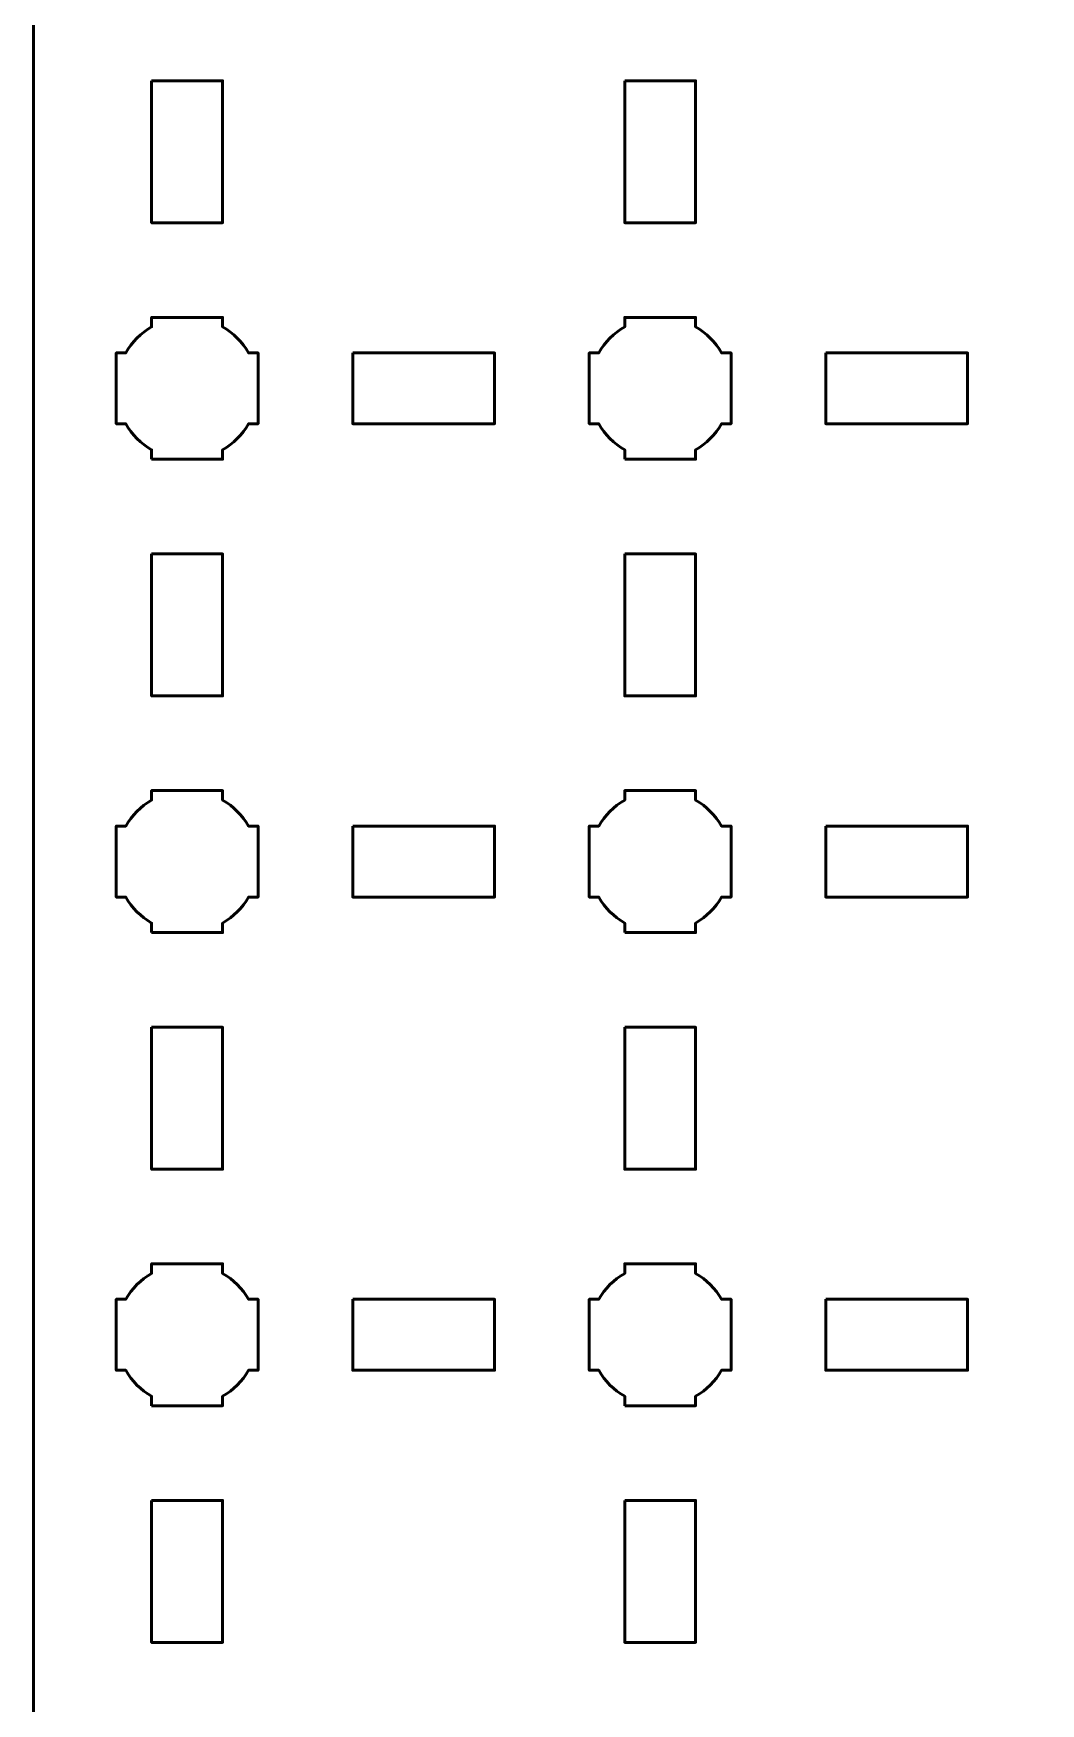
# Model space of a CAD drawing. Header units: centimetres. Extents: x -17.7 to 17.7, y -13.7 to 13.7.
# Drawn here: x -17.65 to -13.39, y -6.56 to 0.5 of the extents above; entities that cross this region are included whole.
import ezdxf

# ---------------------------------------------------------------- set-up
doc = ezdxf.new("R2010")
doc.units = ezdxf.units.CM
doc.header["$MEASUREMENT"] = 0
doc.layers.add('Layer 1', color=7, linetype='Continuous')

msp = doc.modelspace()

# ---------------------------------------------------------------- linework, layer by layer
at = {"layer": 'Layer 1', "lineweight": 53}
for points, knots in [([(-17.14996, 13.65001), (-17.14996, 13.65001), (17.14996, 13.65001), (17.14996, 13.65001), (17.14996, 13.65001), (17.42692, 13.65001), (17.65006, 13.42692), (17.65006, 13.14992), (17.65006, 13.14992), (17.65006, 13.14992), (17.65006, -13.15006), (17.65006, -13.15006), (17.65006, -13.15006), (17.65006, -13.42706), (17.42692, -13.65001), (17.14996, -13.65001), (17.14996, -13.65001), (17.14996, -13.65001), (-17.14996, -13.65001), (-17.14996, -13.65001), (-17.14996, -13.65001), (-17.42696, -13.65001), (-17.65005, -13.42706), (-17.65005, -13.15006), (-17.65005, -13.15006), (-17.65005, -13.15006), (-17.65005, 13.14992), (-17.65005, 13.14992), (-17.65005, 13.14992), (-17.65005, 13.42692), (-17.42696, 13.65001), (-17.14996, 13.65001)], [0, 0, 0, 0, 0.125, 0.125, 0.125, 0.125, 0.25, 0.25, 0.25, 0.25, 0.375, 0.375, 0.375, 0.375, 0.5, 0.5, 0.5, 0.5, 0.625, 0.625, 0.625, 0.625, 0.75, 0.75, 0.75, 0.75, 0.875, 0.875, 0.875, 0.875, 1, 1, 1, 1]), ([(-17.14996, 0.29998), (-17.14996, 0.29998), (-16.84995, 0.29998), (-16.84995, 0.29998), (-16.84995, 0.29998), (-16.84995, 0.29998), (-16.84995, -0.30002), (-16.84995, -0.30002), (-16.84995, -0.30002), (-16.84995, -0.30002), (-17.14996, -0.30002), (-17.14996, -0.30002), (-17.14996, -0.30002), (-17.14996, -0.30002), (-17.14996, 0.29998), (-17.14996, 0.29998)], [0, 0, 0, 0, 0.25, 0.25, 0.25, 0.25, 0.5, 0.5, 0.5, 0.5, 0.75, 0.75, 0.75, 0.75, 1, 1, 1, 1]), ([(-15.15002, 0.29998), (-15.15002, 0.29998), (-14.85002, 0.29998), (-14.85002, 0.29998), (-14.85002, 0.29998), (-14.85002, 0.29998), (-14.85002, -0.30002), (-14.85002, -0.30002), (-14.85002, -0.30002), (-14.85002, -0.30002), (-15.15002, -0.30002), (-15.15002, -0.30002), (-15.15002, -0.30002), (-15.15002, -0.30002), (-15.15002, 0.29998), (-15.15002, 0.29998)], [0, 0, 0, 0, 0.25, 0.25, 0.25, 0.25, 0.5, 0.5, 0.5, 0.5, 0.75, 0.75, 0.75, 0.75, 1, 1, 1, 1]), ([(-17.14996, -1.30004), (-17.14996, -1.30004), (-17.14996, -1.25982), (-17.14996, -1.25982), (-17.14996, -1.25982), (-17.19557, -1.23347), (-17.23349, -1.19558), (-17.25981, -1.14997), (-17.25981, -1.14997), (-17.25981, -1.14997), (-17.30003, -1.14997), (-17.30003, -1.14997), (-17.30003, -1.14997), (-17.30003, -1.14997), (-17.30003, -1.00004), (-17.30003, -1.00004), (-17.30003, -1.00004), (-17.30003, -1.00004), (-17.30003, -0.84997), (-17.30003, -0.84997), (-17.30003, -0.84997), (-17.30003, -0.84997), (-17.25981, -0.84997), (-17.25981, -0.84997), (-17.25981, -0.84997), (-17.23349, -0.80449), (-17.19557, -0.76646), (-17.14996, -0.74015), (-17.14996, -0.74015), (-17.14996, -0.74015), (-17.14996, -0.70003), (-17.14996, -0.70003), (-17.14996, -0.70003), (-17.14996, -0.70003), (-17.00003, -0.70003), (-17.00003, -0.70003), (-17.00003, -0.70003), (-17.00003, -0.70003), (-16.84995, -0.70003), (-16.84995, -0.70003), (-16.84995, -0.70003), (-16.84995, -0.70003), (-16.84995, -0.74015), (-16.84995, -0.74015), (-16.84995, -0.74015), (-16.80448, -0.76646), (-16.76645, -0.80449), (-16.74013, -0.84997), (-16.74013, -0.84997), (-16.74013, -0.84997), (-16.70002, -0.84997), (-16.70002, -0.84997), (-16.70002, -0.84997), (-16.70002, -0.84997), (-16.70002, -1.00004), (-16.70002, -1.00004), (-16.70002, -1.00004), (-16.70002, -1.00004), (-16.70002, -1.14997), (-16.70002, -1.14997), (-16.70002, -1.14997), (-16.70002, -1.14997), (-16.74013, -1.14997), (-16.74013, -1.14997), (-16.74013, -1.14997), (-16.76645, -1.19558), (-16.80448, -1.23347), (-16.84995, -1.25982), (-16.84995, -1.25982), (-16.84995, -1.25982), (-16.84995, -1.30004), (-16.84995, -1.30004), (-16.84995, -1.30004), (-16.84995, -1.30004), (-17.00003, -1.30004), (-17.00003, -1.30004), (-17.00003, -1.30004), (-17.00003, -1.30004), (-17.14996, -1.30004), (-17.14996, -1.30004)], [0, 0, 0, 0, 0.05, 0.05, 0.05, 0.05, 0.1, 0.1, 0.1, 0.1, 0.15, 0.15, 0.15, 0.15, 0.2, 0.2, 0.2, 0.2, 0.25, 0.25, 0.25, 0.25, 0.3, 0.3, 0.3, 0.3, 0.35, 0.35, 0.35, 0.35, 0.4, 0.4, 0.4, 0.4, 0.45, 0.45, 0.45, 0.45, 0.5, 0.5, 0.5, 0.5, 0.55, 0.55, 0.55, 0.55, 0.6, 0.6, 0.6, 0.6, 0.65, 0.65, 0.65, 0.65, 0.7, 0.7, 0.7, 0.7, 0.75, 0.75, 0.75, 0.75, 0.8, 0.8, 0.8, 0.8, 0.85, 0.85, 0.85, 0.85, 0.9, 0.9, 0.9, 0.9, 0.95, 0.95, 0.95, 0.95, 1, 1, 1, 1]), ([(-15.15002, -1.30004), (-15.15002, -1.30004), (-15.15002, -1.25982), (-15.15002, -1.25982), (-15.15002, -1.25982), (-15.1955, -1.23347), (-15.23353, -1.19558), (-15.25984, -1.14997), (-15.25984, -1.14997), (-15.25984, -1.14997), (-15.29995, -1.14997), (-15.29995, -1.14997), (-15.29995, -1.14997), (-15.29995, -1.14997), (-15.29995, -1.00004), (-15.29995, -1.00004), (-15.29995, -1.00004), (-15.29995, -1.00004), (-15.29995, -0.84997), (-15.29995, -0.84997), (-15.29995, -0.84997), (-15.29995, -0.84997), (-15.25984, -0.84997), (-15.25984, -0.84997), (-15.25984, -0.84997), (-15.23353, -0.80449), (-15.1955, -0.76646), (-15.15002, -0.74015), (-15.15002, -0.74015), (-15.15002, -0.74015), (-15.15002, -0.70003), (-15.15002, -0.70003), (-15.15002, -0.70003), (-15.15002, -0.70003), (-14.99995, -0.70003), (-14.99995, -0.70003), (-14.99995, -0.70003), (-14.99995, -0.70003), (-14.85002, -0.70003), (-14.85002, -0.70003), (-14.85002, -0.70003), (-14.85002, -0.70003), (-14.85002, -0.74015), (-14.85002, -0.74015), (-14.85002, -0.74015), (-14.80455, -0.76646), (-14.76652, -0.80449), (-14.7402, -0.84997), (-14.7402, -0.84997), (-14.7402, -0.84997), (-14.69995, -0.84997), (-14.69995, -0.84997), (-14.69995, -0.84997), (-14.69995, -0.84997), (-14.69995, -1.00004), (-14.69995, -1.00004), (-14.69995, -1.00004), (-14.69995, -1.00004), (-14.69995, -1.14997), (-14.69995, -1.14997), (-14.69995, -1.14997), (-14.69995, -1.14997), (-14.7402, -1.14997), (-14.7402, -1.14997), (-14.7402, -1.14997), (-14.76652, -1.19558), (-14.80455, -1.23347), (-14.85002, -1.25982), (-14.85002, -1.25982), (-14.85002, -1.25982), (-14.85002, -1.30004), (-14.85002, -1.30004), (-14.85002, -1.30004), (-14.85002, -1.30004), (-14.99995, -1.30004), (-14.99995, -1.30004), (-14.99995, -1.30004), (-14.99995, -1.30004), (-15.15002, -1.30004), (-15.15002, -1.30004)], [0, 0, 0, 0, 0.05, 0.05, 0.05, 0.05, 0.1, 0.1, 0.1, 0.1, 0.15, 0.15, 0.15, 0.15, 0.2, 0.2, 0.2, 0.2, 0.25, 0.25, 0.25, 0.25, 0.3, 0.3, 0.3, 0.3, 0.35, 0.35, 0.35, 0.35, 0.4, 0.4, 0.4, 0.4, 0.45, 0.45, 0.45, 0.45, 0.5, 0.5, 0.5, 0.5, 0.55, 0.55, 0.55, 0.55, 0.6, 0.6, 0.6, 0.6, 0.65, 0.65, 0.65, 0.65, 0.7, 0.7, 0.7, 0.7, 0.75, 0.75, 0.75, 0.75, 0.8, 0.8, 0.8, 0.8, 0.85, 0.85, 0.85, 0.85, 0.9, 0.9, 0.9, 0.9, 0.95, 0.95, 0.95, 0.95, 1, 1, 1, 1]), ([(-16.30001, -0.84997), (-16.30001, -0.84997), (-15.7, -0.84997), (-15.7, -0.84997), (-15.7, -0.84997), (-15.7, -0.84997), (-15.7, -1.14997), (-15.7, -1.14997), (-15.7, -1.14997), (-15.7, -1.14997), (-16.30001, -1.14997), (-16.30001, -1.14997), (-16.30001, -1.14997), (-16.30001, -1.14997), (-16.30001, -0.84997), (-16.30001, -0.84997)], [0, 0, 0, 0, 0.25, 0.25, 0.25, 0.25, 0.5, 0.5, 0.5, 0.5, 0.75, 0.75, 0.75, 0.75, 1, 1, 1, 1]), ([(-14.30004, -0.84997), (-14.30004, -0.84997), (-13.70004, -0.84997), (-13.70004, -0.84997), (-13.70004, -0.84997), (-13.70004, -0.84997), (-13.70004, -1.14997), (-13.70004, -1.14997), (-13.70004, -1.14997), (-13.70004, -1.14997), (-14.30004, -1.14997), (-14.30004, -1.14997), (-14.30004, -1.14997), (-14.30004, -1.14997), (-14.30004, -0.84997), (-14.30004, -0.84997)], [0, 0, 0, 0, 0.25, 0.25, 0.25, 0.25, 0.5, 0.5, 0.5, 0.5, 0.75, 0.75, 0.75, 0.75, 1, 1, 1, 1]), ([(-17.14996, -1.70009), (-17.14996, -1.70009), (-16.84995, -1.70009), (-16.84995, -1.70009), (-16.84995, -1.70009), (-16.84995, -1.70009), (-16.84995, -2.30009), (-16.84995, -2.30009), (-16.84995, -2.30009), (-16.84995, -2.30009), (-17.14996, -2.30009), (-17.14996, -2.30009), (-17.14996, -2.30009), (-17.14996, -2.30009), (-17.14996, -1.70009), (-17.14996, -1.70009)], [0, 0, 0, 0, 0.25, 0.25, 0.25, 0.25, 0.5, 0.5, 0.5, 0.5, 0.75, 0.75, 0.75, 0.75, 1, 1, 1, 1]), ([(-15.15002, -1.70009), (-15.15002, -1.70009), (-14.85002, -1.70009), (-14.85002, -1.70009), (-14.85002, -1.70009), (-14.85002, -1.70009), (-14.85002, -2.30009), (-14.85002, -2.30009), (-14.85002, -2.30009), (-14.85002, -2.30009), (-15.15002, -2.30009), (-15.15002, -2.30009), (-15.15002, -2.30009), (-15.15002, -2.30009), (-15.15002, -1.70009), (-15.15002, -1.70009)], [0, 0, 0, 0, 0.25, 0.25, 0.25, 0.25, 0.5, 0.5, 0.5, 0.5, 0.75, 0.75, 0.75, 0.75, 1, 1, 1, 1]), ([(-17.14996, -3.30001), (-17.14996, -3.30001), (-17.14996, -3.2599), (-17.14996, -3.2599), (-17.14996, -3.2599), (-17.19557, -3.23344), (-17.23349, -3.19555), (-17.25981, -3.15008), (-17.25981, -3.15008), (-17.25981, -3.15008), (-17.30003, -3.15008), (-17.30003, -3.15008), (-17.30003, -3.15008), (-17.30003, -3.15008), (-17.30003, -3), (-17.30003, -3), (-17.30003, -3), (-17.30003, -3), (-17.30003, -2.85007), (-17.30003, -2.85007), (-17.30003, -2.85007), (-17.30003, -2.85007), (-17.25981, -2.85007), (-17.25981, -2.85007), (-17.25981, -2.85007), (-17.23349, -2.80446), (-17.19557, -2.76654), (-17.14996, -2.74008), (-17.14996, -2.74008), (-17.14996, -2.74008), (-17.14996, -2.7), (-17.14996, -2.7), (-17.14996, -2.7), (-17.14996, -2.7), (-17.00003, -2.7), (-17.00003, -2.7), (-17.00003, -2.7), (-17.00003, -2.7), (-16.84995, -2.7), (-16.84995, -2.7), (-16.84995, -2.7), (-16.84995, -2.7), (-16.84995, -2.74008), (-16.84995, -2.74008), (-16.84995, -2.74008), (-16.80448, -2.76654), (-16.76645, -2.80446), (-16.74013, -2.85007), (-16.74013, -2.85007), (-16.74013, -2.85007), (-16.70002, -2.85007), (-16.70002, -2.85007), (-16.70002, -2.85007), (-16.70002, -2.85007), (-16.70002, -3), (-16.70002, -3), (-16.70002, -3), (-16.70002, -3), (-16.70002, -3.15008), (-16.70002, -3.15008), (-16.70002, -3.15008), (-16.70002, -3.15008), (-16.74013, -3.15008), (-16.74013, -3.15008), (-16.74013, -3.15008), (-16.76645, -3.19555), (-16.80448, -3.23344), (-16.84995, -3.2599), (-16.84995, -3.2599), (-16.84995, -3.2599), (-16.84995, -3.30001), (-16.84995, -3.30001), (-16.84995, -3.30001), (-16.84995, -3.30001), (-17.00003, -3.30001), (-17.00003, -3.30001), (-17.00003, -3.30001), (-17.00003, -3.30001), (-17.14996, -3.30001), (-17.14996, -3.30001)], [0, 0, 0, 0, 0.05, 0.05, 0.05, 0.05, 0.1, 0.1, 0.1, 0.1, 0.15, 0.15, 0.15, 0.15, 0.2, 0.2, 0.2, 0.2, 0.25, 0.25, 0.25, 0.25, 0.3, 0.3, 0.3, 0.3, 0.35, 0.35, 0.35, 0.35, 0.4, 0.4, 0.4, 0.4, 0.45, 0.45, 0.45, 0.45, 0.5, 0.5, 0.5, 0.5, 0.55, 0.55, 0.55, 0.55, 0.6, 0.6, 0.6, 0.6, 0.65, 0.65, 0.65, 0.65, 0.7, 0.7, 0.7, 0.7, 0.75, 0.75, 0.75, 0.75, 0.8, 0.8, 0.8, 0.8, 0.85, 0.85, 0.85, 0.85, 0.9, 0.9, 0.9, 0.9, 0.95, 0.95, 0.95, 0.95, 1, 1, 1, 1]), ([(-15.15002, -3.30001), (-15.15002, -3.30001), (-15.15002, -3.2599), (-15.15002, -3.2599), (-15.15002, -3.2599), (-15.1955, -3.23344), (-15.23353, -3.19555), (-15.25984, -3.15008), (-15.25984, -3.15008), (-15.25984, -3.15008), (-15.29995, -3.15008), (-15.29995, -3.15008), (-15.29995, -3.15008), (-15.29995, -3.15008), (-15.29995, -3), (-15.29995, -3), (-15.29995, -3), (-15.29995, -3), (-15.29995, -2.85007), (-15.29995, -2.85007), (-15.29995, -2.85007), (-15.29995, -2.85007), (-15.25984, -2.85007), (-15.25984, -2.85007), (-15.25984, -2.85007), (-15.23353, -2.80446), (-15.1955, -2.76654), (-15.15002, -2.74008), (-15.15002, -2.74008), (-15.15002, -2.74008), (-15.15002, -2.7), (-15.15002, -2.7), (-15.15002, -2.7), (-15.15002, -2.7), (-14.99995, -2.7), (-14.99995, -2.7), (-14.99995, -2.7), (-14.99995, -2.7), (-14.85002, -2.7), (-14.85002, -2.7), (-14.85002, -2.7), (-14.85002, -2.7), (-14.85002, -2.74008), (-14.85002, -2.74008), (-14.85002, -2.74008), (-14.80455, -2.76654), (-14.76652, -2.80446), (-14.7402, -2.85007), (-14.7402, -2.85007), (-14.7402, -2.85007), (-14.69995, -2.85007), (-14.69995, -2.85007), (-14.69995, -2.85007), (-14.69995, -2.85007), (-14.69995, -3), (-14.69995, -3), (-14.69995, -3), (-14.69995, -3), (-14.69995, -3.15008), (-14.69995, -3.15008), (-14.69995, -3.15008), (-14.69995, -3.15008), (-14.7402, -3.15008), (-14.7402, -3.15008), (-14.7402, -3.15008), (-14.76652, -3.19555), (-14.80455, -3.23344), (-14.85002, -3.2599), (-14.85002, -3.2599), (-14.85002, -3.2599), (-14.85002, -3.30001), (-14.85002, -3.30001), (-14.85002, -3.30001), (-14.85002, -3.30001), (-14.99995, -3.30001), (-14.99995, -3.30001), (-14.99995, -3.30001), (-14.99995, -3.30001), (-15.15002, -3.30001), (-15.15002, -3.30001)], [0, 0, 0, 0, 0.05, 0.05, 0.05, 0.05, 0.1, 0.1, 0.1, 0.1, 0.15, 0.15, 0.15, 0.15, 0.2, 0.2, 0.2, 0.2, 0.25, 0.25, 0.25, 0.25, 0.3, 0.3, 0.3, 0.3, 0.35, 0.35, 0.35, 0.35, 0.4, 0.4, 0.4, 0.4, 0.45, 0.45, 0.45, 0.45, 0.5, 0.5, 0.5, 0.5, 0.55, 0.55, 0.55, 0.55, 0.6, 0.6, 0.6, 0.6, 0.65, 0.65, 0.65, 0.65, 0.7, 0.7, 0.7, 0.7, 0.75, 0.75, 0.75, 0.75, 0.8, 0.8, 0.8, 0.8, 0.85, 0.85, 0.85, 0.85, 0.9, 0.9, 0.9, 0.9, 0.95, 0.95, 0.95, 0.95, 1, 1, 1, 1]), ([(-16.30001, -2.85007), (-16.30001, -2.85007), (-15.7, -2.85007), (-15.7, -2.85007), (-15.7, -2.85007), (-15.7, -2.85007), (-15.7, -3.15008), (-15.7, -3.15008), (-15.7, -3.15008), (-15.7, -3.15008), (-16.30001, -3.15008), (-16.30001, -3.15008), (-16.30001, -3.15008), (-16.30001, -3.15008), (-16.30001, -2.85007), (-16.30001, -2.85007)], [0, 0, 0, 0, 0.25, 0.25, 0.25, 0.25, 0.5, 0.5, 0.5, 0.5, 0.75, 0.75, 0.75, 0.75, 1, 1, 1, 1]), ([(-14.30004, -2.85007), (-14.30004, -2.85007), (-13.70004, -2.85007), (-13.70004, -2.85007), (-13.70004, -2.85007), (-13.70004, -2.85007), (-13.70004, -3.15008), (-13.70004, -3.15008), (-13.70004, -3.15008), (-13.70004, -3.15008), (-14.30004, -3.15008), (-14.30004, -3.15008), (-14.30004, -3.15008), (-14.30004, -3.15008), (-14.30004, -2.85007), (-14.30004, -2.85007)], [0, 0, 0, 0, 0.25, 0.25, 0.25, 0.25, 0.5, 0.5, 0.5, 0.5, 0.75, 0.75, 0.75, 0.75, 1, 1, 1, 1]), ([(-17.14996, -3.70002), (-17.14996, -3.70002), (-16.84995, -3.70002), (-16.84995, -3.70002), (-16.84995, -3.70002), (-16.84995, -3.70002), (-16.84995, -4.30003), (-16.84995, -4.30003), (-16.84995, -4.30003), (-16.84995, -4.30003), (-17.14996, -4.30003), (-17.14996, -4.30003), (-17.14996, -4.30003), (-17.14996, -4.30003), (-17.14996, -3.70002), (-17.14996, -3.70002)], [0, 0, 0, 0, 0.25, 0.25, 0.25, 0.25, 0.5, 0.5, 0.5, 0.5, 0.75, 0.75, 0.75, 0.75, 1, 1, 1, 1]), ([(-15.15002, -3.70002), (-15.15002, -3.70002), (-14.85002, -3.70002), (-14.85002, -3.70002), (-14.85002, -3.70002), (-14.85002, -3.70002), (-14.85002, -4.30003), (-14.85002, -4.30003), (-14.85002, -4.30003), (-14.85002, -4.30003), (-15.15002, -4.30003), (-15.15002, -4.30003), (-15.15002, -4.30003), (-15.15002, -4.30003), (-15.15002, -3.70002), (-15.15002, -3.70002)], [0, 0, 0, 0, 0.25, 0.25, 0.25, 0.25, 0.5, 0.5, 0.5, 0.5, 0.75, 0.75, 0.75, 0.75, 1, 1, 1, 1]), ([(-17.14996, -5.29994), (-17.14996, -5.29994), (-17.14996, -5.25983), (-17.14996, -5.25983), (-17.14996, -5.25983), (-17.19557, -5.23351), (-17.23349, -5.19548), (-17.25981, -5.15001), (-17.25981, -5.15001), (-17.25981, -5.15001), (-17.30003, -5.15001), (-17.30003, -5.15001), (-17.30003, -5.15001), (-17.30003, -5.15001), (-17.30003, -4.99994), (-17.30003, -4.99994), (-17.30003, -4.99994), (-17.30003, -4.99994), (-17.30003, -4.85001), (-17.30003, -4.85001), (-17.30003, -4.85001), (-17.30003, -4.85001), (-17.25981, -4.85001), (-17.25981, -4.85001), (-17.25981, -4.85001), (-17.23349, -4.80439), (-17.19557, -4.7665), (-17.14996, -4.74019), (-17.14996, -4.74019), (-17.14996, -4.74019), (-17.14996, -4.69993), (-17.14996, -4.69993), (-17.14996, -4.69993), (-17.14996, -4.69993), (-17.00003, -4.69993), (-17.00003, -4.69993), (-17.00003, -4.69993), (-17.00003, -4.69993), (-16.84995, -4.69993), (-16.84995, -4.69993), (-16.84995, -4.69993), (-16.84995, -4.69993), (-16.84995, -4.74019), (-16.84995, -4.74019), (-16.84995, -4.74019), (-16.80448, -4.7665), (-16.76645, -4.80439), (-16.74013, -4.85001), (-16.74013, -4.85001), (-16.74013, -4.85001), (-16.70002, -4.85001), (-16.70002, -4.85001), (-16.70002, -4.85001), (-16.70002, -4.85001), (-16.70002, -4.99994), (-16.70002, -4.99994), (-16.70002, -4.99994), (-16.70002, -4.99994), (-16.70002, -5.15001), (-16.70002, -5.15001), (-16.70002, -5.15001), (-16.70002, -5.15001), (-16.74013, -5.15001), (-16.74013, -5.15001), (-16.74013, -5.15001), (-16.76645, -5.19548), (-16.80448, -5.23351), (-16.84995, -5.25983), (-16.84995, -5.25983), (-16.84995, -5.25983), (-16.84995, -5.29994), (-16.84995, -5.29994), (-16.84995, -5.29994), (-16.84995, -5.29994), (-17.00003, -5.29994), (-17.00003, -5.29994), (-17.00003, -5.29994), (-17.00003, -5.29994), (-17.14996, -5.29994), (-17.14996, -5.29994)], [0, 0, 0, 0, 0.05, 0.05, 0.05, 0.05, 0.1, 0.1, 0.1, 0.1, 0.15, 0.15, 0.15, 0.15, 0.2, 0.2, 0.2, 0.2, 0.25, 0.25, 0.25, 0.25, 0.3, 0.3, 0.3, 0.3, 0.35, 0.35, 0.35, 0.35, 0.4, 0.4, 0.4, 0.4, 0.45, 0.45, 0.45, 0.45, 0.5, 0.5, 0.5, 0.5, 0.55, 0.55, 0.55, 0.55, 0.6, 0.6, 0.6, 0.6, 0.65, 0.65, 0.65, 0.65, 0.7, 0.7, 0.7, 0.7, 0.75, 0.75, 0.75, 0.75, 0.8, 0.8, 0.8, 0.8, 0.85, 0.85, 0.85, 0.85, 0.9, 0.9, 0.9, 0.9, 0.95, 0.95, 0.95, 0.95, 1, 1, 1, 1]), ([(-15.15002, -5.29994), (-15.15002, -5.29994), (-15.15002, -5.25983), (-15.15002, -5.25983), (-15.15002, -5.25983), (-15.1955, -5.23351), (-15.23353, -5.19548), (-15.25984, -5.15001), (-15.25984, -5.15001), (-15.25984, -5.15001), (-15.29995, -5.15001), (-15.29995, -5.15001), (-15.29995, -5.15001), (-15.29995, -5.15001), (-15.29995, -4.99994), (-15.29995, -4.99994), (-15.29995, -4.99994), (-15.29995, -4.99994), (-15.29995, -4.85001), (-15.29995, -4.85001), (-15.29995, -4.85001), (-15.29995, -4.85001), (-15.25984, -4.85001), (-15.25984, -4.85001), (-15.25984, -4.85001), (-15.23353, -4.80439), (-15.1955, -4.7665), (-15.15002, -4.74019), (-15.15002, -4.74019), (-15.15002, -4.74019), (-15.15002, -4.69993), (-15.15002, -4.69993), (-15.15002, -4.69993), (-15.15002, -4.69993), (-14.99995, -4.69993), (-14.99995, -4.69993), (-14.99995, -4.69993), (-14.99995, -4.69993), (-14.85002, -4.69993), (-14.85002, -4.69993), (-14.85002, -4.69993), (-14.85002, -4.69993), (-14.85002, -4.74019), (-14.85002, -4.74019), (-14.85002, -4.74019), (-14.80455, -4.7665), (-14.76652, -4.80439), (-14.7402, -4.85001), (-14.7402, -4.85001), (-14.7402, -4.85001), (-14.69995, -4.85001), (-14.69995, -4.85001), (-14.69995, -4.85001), (-14.69995, -4.85001), (-14.69995, -4.99994), (-14.69995, -4.99994), (-14.69995, -4.99994), (-14.69995, -4.99994), (-14.69995, -5.15001), (-14.69995, -5.15001), (-14.69995, -5.15001), (-14.69995, -5.15001), (-14.7402, -5.15001), (-14.7402, -5.15001), (-14.7402, -5.15001), (-14.76652, -5.19548), (-14.80455, -5.23351), (-14.85002, -5.25983), (-14.85002, -5.25983), (-14.85002, -5.25983), (-14.85002, -5.29994), (-14.85002, -5.29994), (-14.85002, -5.29994), (-14.85002, -5.29994), (-14.99995, -5.29994), (-14.99995, -5.29994), (-14.99995, -5.29994), (-14.99995, -5.29994), (-15.15002, -5.29994), (-15.15002, -5.29994)], [0, 0, 0, 0, 0.05, 0.05, 0.05, 0.05, 0.1, 0.1, 0.1, 0.1, 0.15, 0.15, 0.15, 0.15, 0.2, 0.2, 0.2, 0.2, 0.25, 0.25, 0.25, 0.25, 0.3, 0.3, 0.3, 0.3, 0.35, 0.35, 0.35, 0.35, 0.4, 0.4, 0.4, 0.4, 0.45, 0.45, 0.45, 0.45, 0.5, 0.5, 0.5, 0.5, 0.55, 0.55, 0.55, 0.55, 0.6, 0.6, 0.6, 0.6, 0.65, 0.65, 0.65, 0.65, 0.7, 0.7, 0.7, 0.7, 0.75, 0.75, 0.75, 0.75, 0.8, 0.8, 0.8, 0.8, 0.85, 0.85, 0.85, 0.85, 0.9, 0.9, 0.9, 0.9, 0.95, 0.95, 0.95, 0.95, 1, 1, 1, 1]), ([(-16.30001, -4.85001), (-16.30001, -4.85001), (-15.7, -4.85001), (-15.7, -4.85001), (-15.7, -4.85001), (-15.7, -4.85001), (-15.7, -5.15001), (-15.7, -5.15001), (-15.7, -5.15001), (-15.7, -5.15001), (-16.30001, -5.15001), (-16.30001, -5.15001), (-16.30001, -5.15001), (-16.30001, -5.15001), (-16.30001, -4.85001), (-16.30001, -4.85001)], [0, 0, 0, 0, 0.25, 0.25, 0.25, 0.25, 0.5, 0.5, 0.5, 0.5, 0.75, 0.75, 0.75, 0.75, 1, 1, 1, 1]), ([(-14.30004, -4.85001), (-14.30004, -4.85001), (-13.70004, -4.85001), (-13.70004, -4.85001), (-13.70004, -4.85001), (-13.70004, -4.85001), (-13.70004, -5.15001), (-13.70004, -5.15001), (-13.70004, -5.15001), (-13.70004, -5.15001), (-14.30004, -5.15001), (-14.30004, -5.15001), (-14.30004, -5.15001), (-14.30004, -5.15001), (-14.30004, -4.85001), (-14.30004, -4.85001)], [0, 0, 0, 0, 0.25, 0.25, 0.25, 0.25, 0.5, 0.5, 0.5, 0.5, 0.75, 0.75, 0.75, 0.75, 1, 1, 1, 1]), ([(-17.14996, -5.69999), (-17.14996, -5.69999), (-16.84995, -5.69999), (-16.84995, -5.69999), (-16.84995, -5.69999), (-16.84995, -5.69999), (-16.84995, -6.29999), (-16.84995, -6.29999), (-16.84995, -6.29999), (-16.84995, -6.29999), (-17.14996, -6.29999), (-17.14996, -6.29999), (-17.14996, -6.29999), (-17.14996, -6.29999), (-17.14996, -5.69999), (-17.14996, -5.69999)], [0, 0, 0, 0, 0.25, 0.25, 0.25, 0.25, 0.5, 0.5, 0.5, 0.5, 0.75, 0.75, 0.75, 0.75, 1, 1, 1, 1]), ([(-15.15002, -5.69999), (-15.15002, -5.69999), (-14.85002, -5.69999), (-14.85002, -5.69999), (-14.85002, -5.69999), (-14.85002, -5.69999), (-14.85002, -6.29999), (-14.85002, -6.29999), (-14.85002, -6.29999), (-14.85002, -6.29999), (-15.15002, -6.29999), (-15.15002, -6.29999), (-15.15002, -6.29999), (-15.15002, -6.29999), (-15.15002, -5.69999), (-15.15002, -5.69999)], [0, 0, 0, 0, 0.25, 0.25, 0.25, 0.25, 0.5, 0.5, 0.5, 0.5, 0.75, 0.75, 0.75, 0.75, 1, 1, 1, 1])]:
    msp.add_open_spline(points, degree=3, knots=knots, dxfattribs=at)

doc.saveas('drawing.dxf')
